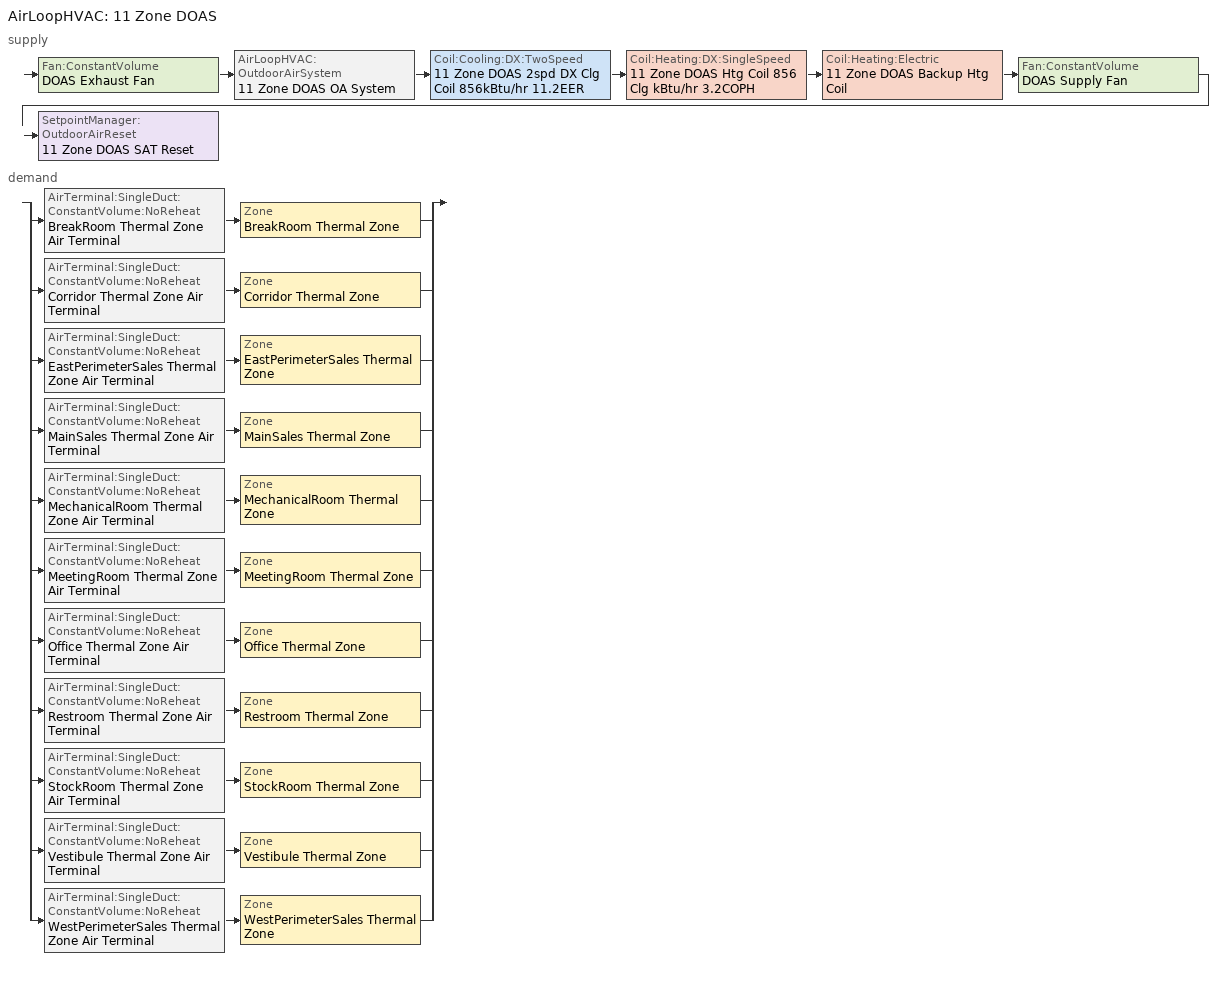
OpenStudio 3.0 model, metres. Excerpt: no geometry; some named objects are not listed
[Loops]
AirLoopHVAC '11 Zone DOAS'
 supply: Fan:ConstantVolume 'DOAS Exhaust Fan' > AirLoopHVAC:OutdoorAirSystem '11 Zone DOAS OA System' > Coil:Cooling:DX:TwoSpeed '11 Zone DOAS 2spd DX Clg Coil 856kBtu/hr 11.2EER' > Coil:Heating:DX:SingleSpeed '11 Zone DOAS Htg Coil 856 Clg kBtu/hr 3.2COPH' > Coil:Heating:Electric '11 Zone DOAS Backup Htg Coil' > Fan:ConstantVolume 'DOAS Supply Fan' > SetpointManager:OutdoorAirReset '11 Zone DOAS SAT Reset'
 demand: split
  | AirTerminal:SingleDuct:ConstantVolume:NoReheat 'BreakRoom Thermal Zone Air Terminal' > Zone 'BreakRoom Thermal Zone'
  | AirTerminal:SingleDuct:ConstantVolume:NoReheat 'Corridor Thermal Zone Air Terminal' > Zone 'Corridor Thermal Zone'
  | AirTerminal:SingleDuct:ConstantVolume:NoReheat 'EastPerimeterSales Thermal Zone Air Terminal' > Zone 'EastPerimeterSales Thermal Zone'
  | AirTerminal:SingleDuct:ConstantVolume:NoReheat 'MainSales Thermal Zone Air Terminal' > Zone 'MainSales Thermal Zone'
  | AirTerminal:SingleDuct:ConstantVolume:NoReheat 'MechanicalRoom Thermal Zone Air Terminal' > Zone 'MechanicalRoom Thermal Zone'
  | AirTerminal:SingleDuct:ConstantVolume:NoReheat 'MeetingRoom Thermal Zone Air Terminal' > Zone 'MeetingRoom Thermal Zone'
  | AirTerminal:SingleDuct:ConstantVolume:NoReheat 'Office Thermal Zone Air Terminal' > Zone 'Office Thermal Zone'
  | AirTerminal:SingleDuct:ConstantVolume:NoReheat 'Restroom Thermal Zone Air Terminal' > Zone 'Restroom Thermal Zone'
  | AirTerminal:SingleDuct:ConstantVolume:NoReheat 'StockRoom Thermal Zone Air Terminal' > Zone 'StockRoom Thermal Zone'
  | AirTerminal:SingleDuct:ConstantVolume:NoReheat 'Vestibule Thermal Zone Air Terminal' > Zone 'Vestibule Thermal Zone'
  | AirTerminal:SingleDuct:ConstantVolume:NoReheat 'WestPerimeterSales Thermal Zone Air Terminal' > Zone 'WestPerimeterSales Thermal Zone'
[Sizing:Zone] Zone Cooling Design Supply Air Temperature Input Method=SupplyAirTemperature; Zone Cooling Design Supply Air Temperature {C}=12.7778; Zone Cooling Design Supply Air Temperature Difference {deltaC}=11.11; Zone Heating Design Supply Air Temperature Input Method=SupplyAirTemperature; Zone Heating Design Supply Air Temperature {C}=40; Zone Heating Design Supply Air Temperature Difference {deltaC}=11.11; Zone Cooling Design Supply Air Humidity Ratio {kg-H2O/kg-air}=0.0085; Zone Heating Design Supply Air Humidity Ratio {kg-H2O/kg-air}=0.008; Cooling Design Air Flow Method=DesignDay; Heating Design Air Flow Method=DesignDay; Account for Dedicated Outdoor Air System=Yes; Dedicated Outdoor Air System Control Strategy=NeutralSupplyAir; Dedicated Outdoor Air Low Setpoint Temperature for Design {C}=15.5556; Dedicated Outdoor Air High Setpoint Temperature for Design {C}=21.1111
Office Thermal Zone; BreakRoom Thermal Zone; WestPerimeterSales Thermal Zone; Corridor Thermal Zone; EastPerimeterSales Thermal Zone; Vestibule Thermal Zone; StockRoom Thermal Zone; MainSales Thermal Zone; MeetingRoom Thermal Zone; Restroom Thermal Zone; MechanicalRoom Thermal Zone
[Zone equipment]
Office Thermal Zone: Office Thermal Zone Air Terminal, Office Thermal Zone VRF Terminal Unit
BreakRoom Thermal Zone: BreakRoom Thermal Zone Air Terminal, BreakRoom Thermal Zone VRF Terminal Unit
WestPerimeterSales Thermal Zone: WestPerimeterSales Thermal Zone Air Terminal, WestPerimeterSales Thermal Zone VRF Terminal Unit
Corridor Thermal Zone: Corridor Thermal Zone Air Terminal, Corridor Thermal Zone VRF Terminal Unit
EastPerimeterSales Thermal Zone: EastPerimeterSales Thermal Zone Air Terminal, EastPerimeterSales Thermal Zone VRF Terminal Unit
Vestibule Thermal Zone: Vestibule Thermal Zone Air Terminal, Vestibule Thermal Zone VRF Terminal Unit
StockRoom Thermal Zone: StockRoom Thermal Zone Air Terminal, StockRoom Thermal Zone VRF Terminal Unit
MainSales Thermal Zone: MainSales Thermal Zone Air Terminal, MainSales Thermal Zone VRF Terminal Unit
MeetingRoom Thermal Zone: MeetingRoom Thermal Zone Air Terminal, MeetingRoom Thermal Zone VRF Terminal Unit
Restroom Thermal Zone: Restroom Thermal Zone Air Terminal, Restroom Thermal Zone VRF Terminal Unit
MechanicalRoom Thermal Zone: MechanicalRoom Thermal Zone Air Terminal, MechanicalRoom Thermal Zone VRF Terminal Unit
[AirLoopHVAC]
11 Zone DOAS: Availability Schedule=11 Zone DOAS Occ Sch; Design Supply Air Flow Rate {m3/s}=AutoSize
[Sizing:System]
11 Zone DOAS: Type of Load to Size On=VentilationRequirement; Design Outdoor Air Flow Rate {m3/s}=Autosize; Central Heating Maximum System Air Flow Ratio=1; Preheat Design Temperature {C}=7; Preheat Design Humidity Ratio {kg-H2O/kg-Air}=0.008; Precool Design Temperature {C}=12.8; Precool Design Humidity Ratio {kg-H2O/kg-Air}=0.008; Central Cooling Design Supply Air Temperature {C}=15.5556; Central Heating Design Supply Air Temperature {C}=21.1111; Sizing Option=Coincident; 100% Outdoor Air in Cooling=Yes; 100% Outdoor Air in Heating=Yes; Central Cooling Design Supply Air Humidity Ratio {kg-H2O/kg-Air}=0.0085; Central Heating Design Supply Air Humidity Ratio {kg-H2O/kg-Air}=0.008; Cooling Design Air Flow Method=DesignDay; Cooling Design Air Flow Rate {m3/s}=0; Heating Design Air Flow Method=DesignDay; Heating Design Air Flow Rate {m3/s}=0; System Outdoor Air Method=ZoneSum; Zone Maximum Outdoor Air Fraction=1; Cooling Supply Air Flow Rate Per Floor Area {m3/s-m2}=0.00996765; Cooling Fraction of Autosized Cooling Supply Air Flow Rate=1; Cooling Supply Air Flow Rate Per Unit Cooling Capacity {m3/s-W}=3.94755e-05; Heating Supply Air Flow Rate Per Floor Area {m3/s-m2}=0.00996765; Heating Fraction of Autosized Heating Supply Air Flow Rate=1; Heating Fraction of Autosized Cooling Supply Air Flow Rate=1; Heating Supply Air Flow Rate Per Unit Heating Capacity {m3/s-W}=3.15882e-05; Cooling Design Capacity Method=CoolingDesignCapacity; Cooling Design Capacity {W}=autosize; Cooling Design Capacity Per Floor Area {W/m2}=234.7; Fraction of Autosized Cooling Design Capacity=1; Heating Design Capacity Method=HeatingDesignCapacity; Heating Design Capacity {W}=autosize; Heating Design Capacity Per Floor Area {W/m2}=157; Fraction of Autosized Heating Design Capacity=1; Central Cooling Capacity Control Method=OnOff
[Fan:ConstantVolume] Availability Schedule=Always On Discrete; Fan Total Efficiency=0.6084; Pressure Rise {Pa}=1018.77; Maximum Flow Rate {m3/s}=AutoSize; Motor Efficiency=0.936; Motor In Airstream Fraction=1
DOAS Supply Fan; DOAS Exhaust Fan
[Coil:Heating:Electric]
11 Zone DOAS Backup Htg Coil: Availability Schedule=Always On Discrete; Efficiency=1
[Coil:Heating:DX:SingleSpeed]
11 Zone DOAS Htg Coil 856 Clg kBtu/hr 3.2COPH: Availability Schedule=Always On Discrete; Rated Total Heating Capacity {W}=Autosize; Rated COP {W/W}=3.8039; Rated Air Flow Rate {m3/s}=Autosize; Rated Supply Fan Power Per Volume Flow Rate {W/(m3/s)}=773.3; Total Heating Capacity Function of Temperature Curve=DXHEAT-NECB2011-REF-CAPFT; Total Heating Capacity Function of Flow Fraction Curve=DXHEAT-NECB2011-REF-CAPFFLOW; Energy Input Ratio Function of Temperature Curve=DXHEAT-NECB2011-REF-EIRFT; Energy Input Ratio Function of Flow Fraction Curve=DXHEAT-NECB2011-REF-EIRFFLOW; Part Load Fraction Correlation Curve=DXHEAT-NECB2011-REF-PLFFPLR; Defrost Energy Input Ratio Function of Temperature Curve=11 Zone DOAS Htg Coil Defrost EIR Func of Temp Curve; Defrost Strategy=ReverseCycle; Defrost Control=OnDemand; Defrost Time Period Fraction=0.166667; Resistive Defrost Heater Capacity {W}=2000
[Coil:Cooling:DX:TwoSpeed]
11 Zone DOAS 2spd DX Clg Coil 856kBtu/hr 11.2EER: Availability Schedule=Always On Discrete; Rated High Speed Total Cooling Capacity {W}=Autosize; Rated High Speed Sensible Heat Ratio=Autosize; Rated High Speed COP {W/W}=3.86542; Rated High Speed Air Flow Rate {m3/s}=Autosize; Total Cooling Capacity Function of Temperature Curve=CoilClgDXQRatio_fTwbToadbSI; Total Cooling Capacity Function of Flow Fraction Curve=CoilClgDXDblQRatio_fCFMRatio; Energy Input Ratio Function of Temperature Curve=CoilClgDXEIRRatio_fTwbToadbSI; Energy Input Ratio Function of Flow Fraction Curve=CoilClgDXDblEIRRatio_fCFMRatio; Part Load Fraction Correlation Curve=CoilClgDXEIRRatio_fQFrac; Rated Low Speed Total Cooling Capacity {W}=Autosize; Rated Low Speed Sensible Heat Ratio=0.69; Rated Low Speed COP {W/W}=3.86542; Low Speed Total Cooling Capacity Function of Temperature Curve=CoilClgDXQRatio_fTwbToadbSI; Low Speed Energy Input Ratio Function of Temperature Curve=CoilClgDXEIRRatio_fTwbToadbSI; Condenser Type=AirCooled; High Speed Evaporative Condenser Effectiveness=0; High Speed Evaporative Condenser Air Flow Rate {m3/s}=Autosize; High Speed Evaporative Condenser Pump Rated Power Consumption {W}=Autosize; Low Speed Evaporative Condenser Effectiveness=0; Low Speed Evaporative Condenser Air Flow Rate {m3/s}=Autosize; Low Speed Evaporative Condenser Pump Rated Power Consumption {W}=Autosize; Basin Heater Capacity {W/K}=10; Basin Heater Setpoint Temperature {C}=2
[Controller:OutdoorAir]
11 Zone DOAS Outdoor Air Controller: Minimum Outdoor Air Flow Rate {m3/s}=0; Maximum Outdoor Air Flow Rate {m3/s}=Autosize; Economizer Control Type=DifferentialEnthalpy; Economizer Control Action Type=ModulateFlow; Lockout Type=LockoutWithHeating; Minimum Limit Type=FixedMinimum; Minimum Outdoor Air Schedule=11 Zone DOAS Occ Sch; Minimum Fraction of Outdoor Air Schedule=Always On Discrete; Controller Mechanical Ventilation=11 Zone DOAS Mechanical Ventilation Controller; High Humidity Control=No; Heat Recovery Bypass Control Type=BypassWhenWithinEconomizerLimits
[Controller:MechanicalVentilation]
11 Zone DOAS Mechanical Ventilation Controller: Availability Schedule=Always On Discrete; Demand Controlled Ventilation=Yes; System Outdoor Air Method=ZoneSum
[AirLoopHVAC:OutdoorAirSystem]
11 Zone DOAS OA System: Controller=11 Zone DOAS Outdoor Air Controller
[SetpointManager:OutdoorAirReset]
11 Zone DOAS SAT Reset: Control Variable=Temperature; Setpoint at Outdoor Low Temperature {C}=21.1111; Outdoor Low Temperature {C}=12.7778; Setpoint at Outdoor High Temperature {C}=15.5556; Outdoor High Temperature {C}=21.1111; Setpoint Node or NodeList=11 Zone DOAS Supply Outlet Node
[AirTerminal:SingleDuct:ConstantVolume:NoReheat] Availability Schedule=Always On Discrete; Maximum Air Flow Rate {m3/s}=AutoSize
BreakRoom Thermal Zone Air Terminal; Corridor Thermal Zone Air Terminal; EastPerimeterSales Thermal Zone Air Terminal; MainSales Thermal Zone Air Terminal; MechanicalRoom Thermal Zone Air Terminal; MeetingRoom Thermal Zone Air Terminal; Office Thermal Zone Air Terminal; Restroom Thermal Zone Air Terminal; StockRoom Thermal Zone Air Terminal; Vestibule Thermal Zone Air Terminal; WestPerimeterSales Thermal Zone Air Terminal
[AirConditioner:VariableRefrigerantFlow]
11 Zone VRF System: Availability Schedule=Always On Discrete; Gross Rated Total Cooling Capacity {W}=autosize; Gross Rated Cooling COP {W/W}=4.287; Minimum Outdoor Temperature in Cooling Mode {C}=-15; Maximum Outdoor Temperature in Cooling Mode {C}=50; Cooling Capacity Ratio Modifier Function of Low Temperature Curve=vrf_cool_cap_f_of_low_temp; Cooling Capacity Ratio Boundary Curve=vrf_cool_cap_ratio_boundary; Cooling Capacity Ratio Modifier Function of High Temperature Curve=vrf_cool_cap_f_of_high_temp; Cooling Energy Input Ratio Modifier Function of Low Temperature Curve=vrf_cool_eir_f_of_low_temp; Cooling Energy Input Ratio Boundary Curve=vrf_cool_eir_ratio_boundary; Cooling Energy Input Ratio Modifier Function of High Temperature Curve=vrf_cool_eir_f_of_high_temp; Cooling Energy Input Ratio Modifier Function of Low Part-Load Ratio Curve=vrf_cool_eir_f_of_low_temp 1; Cooling Energy Input Ratio Modifier Function of High Part-Load Ratio Curve=vrf_cooling_eir_high_plr; Cooling Combination Ratio Correction Factor Curve=vrf_cooling_comb_ratio; Cooling Part-Load Fraction Correlation Curve=vrf_cooling_cplffplr; Gross Rated Heating Capacity {W}=autosize; Rated Heating Capacity Sizing Ratio {W/W}=1; Rated Heating COP {W/W}=4.147; Minimum Outdoor Temperature in Heating Mode {C}=-25; Maximum Outdoor Temperature in Heating Mode {C}=16.1; Heating Capacity Ratio Modifier Function of Low Temperature Curve=vrf_heat_cap_f_of_low_temp; Heating Capacity Ratio Boundary Curve=vrf_heat_cap_ratio_boundary; Heating Capacity Ratio Modifier Function of High Temperature Curve=vrf_heat_cap_f_of_high_temp; Heating Energy Input Ratio Modifier Function of Low Temperature Curve=vrf_heat_eir_f_of_low_temp; Heating Energy Input Ratio Boundary Curve=vrf_heat_eir_boundary; Heating Energy Input Ratio Modifier Function of High Temperature Curve=vrf_heat_eir_f_of_high_temp; Heating Performance Curve Outdoor Temperature Type=WetBulbTemperature; Heating Energy Input Ratio Modifier Function of Low Part-Load Ratio Curve=vrf_heating_eir_low_plr; Heating Energy Input Ratio Modifier Function of High Part-Load Ratio Curve=vrf_heating_eir_hi_plr; Heating Combination Ratio Correction Factor Curve=vrf_heating_comb_ratio; Heating Part-Load Fraction Correlation Curve=vrf_heating_cplffplr; Minimum Heat Pump Part-Load Ratio=0.25; Zone Name for Master Thermostat Location=BreakRoom Thermal Zone; Master Thermostat Priority Control Type=LoadPriority; Heat Pump Waste Heat Recovery=Yes; Equivalent Piping Length used for Piping Correction Factor in Cooling Mode {m}=30.48; Vertical Height used for Piping Correction Factor {m}=10.668; Piping Correction Factor for Length in Cooling Mode Curve=Air Conditioner Variable Refrigerant Flow 1 CoolingLengthCorrectionFactor; Piping Correction Factor for Height in Cooling Mode Coefficient {1/m}=-0.000386; Equivalent Piping Length used for Piping Correction Factor in Heating Mode {m}=30.48; Piping Correction Factor for Height in Heating Mode Coefficient {1/m}=0; Crankcase Heater Power per Compressor {W}=15; Number of Compressors=3; Ratio of Compressor Size to Total Compressor Capacity {W/W}=0.33; Maximum Outdoor Dry-bulb Temperature for Crankcase Heater {C}=7; Defrost Strategy=ReverseCycle; Defrost Control=OnDemand; Defrost Energy Input Ratio Modifier Function of Temperature Curve=vrf_defrost_eir_f_of_temp; Defrost Time Period Fraction=0.058333; Resistive Defrost Heater Capacity {W}=1e-07; Maximum Outdoor Dry-bulb Temperature for Defrost Operation {C}=7; Water Condenser Volume Flow Rate {m3/s}=autosize; Evaporative Condenser Effectiveness=0.9; Evaporative Condenser Air Flow Rate {m3/s}=autosize; Evaporative Condenser Pump Rated Power Consumption {W}=autosize; Basin Heater Capacity {W/K}=0; Basin Heater Setpoint Temperature {C}=2; Fuel Type=Electricity; Minimum Outdoor Temperature in Heat Recovery Mode {C}=-10; Maximum Outdoor Temperature in Heat Recovery Mode {C}=27.2; Initial Heat Recovery Cooling Capacity Fraction {W/W}=0.5; Heat Recovery Cooling Capacity Time Constant {hr}=0.083; Initial Heat Recovery Cooling Energy Fraction {W/W}=1; Heat Recovery Cooling Energy Time Constant {hr}=0; Initial Heat Recovery Heating Capacity Fraction {W/W}=0.5; Heat Recovery Heating Capacity Time Constant {hr}=0.083; Initial Heat Recovery Heating Energy Fraction {W/W}=0.5; Heat Recovery Heating Energy Time Constant {hr}=0
[ZoneHVAC:TerminalUnit:VariableRefrigerantFlow] Terminal Unit Availability schedule=Always On Discrete; Supply Air Flow Rate During Cooling Operation {m3/s}=autosize; Supply Air Flow Rate When No Cooling is Needed {m3/s}=autosize; Supply Air Flow Rate During Heating Operation {m3/s}=autosize; Supply Air Flow Rate When No Heating is Needed {m3/s}=autosize; Outdoor Air Flow Rate During Cooling Operation {m3/s}=autosize; Outdoor Air Flow Rate During Heating Operation {m3/s}=autosize; Outdoor Air Flow Rate When No Cooling or Heating is Needed {m3/s}=autosize; Supply Air Fan Operating Mode Schedule=Always Off Discrete; Zone Terminal Unit On Parasitic Electric Energy Use {W}=30; Zone Terminal Unit Off Parasitic Electric Energy Use {W}=20; Rated Total Heating Capacity Sizing Ratio {W/W}=1; Maximum Supply Air Temperature from Supplemental Heater {C}=Autosize; Maximum Outdoor Dry-Bulb Temperature for Supplemental Heater Operation {C}=21
Name | Supply Air Fan | Cooling Coil | Heating Coil
BreakRoom Thermal Zone VRF Terminal Unit | BreakRoom Thermal Zone VRF Unit Cycling Fan | Zone HVAC Terminal Unit Variable Refrigerant Flow 1 Cooling Coil | Zone HVAC Terminal Unit Variable Refrigerant Flow 1 Heating Coil
Corridor Thermal Zone VRF Terminal Unit | Corridor Thermal Zone VRF Unit Cycling Fan | Zone HVAC Terminal Unit Variable Refrigerant Flow 1 Cooling Coil 1 | Zone HVAC Terminal Unit Variable Refrigerant Flow 1 Heating Coil 1
EastPerimeterSales Thermal Zone VRF Terminal Unit | EastPerimeterSales Thermal Zone VRF Unit Cycling Fan | Zone HVAC Terminal Unit Variable Refrigerant Flow 1 Cooling Coil 2 | Zone HVAC Terminal Unit Variable Refrigerant Flow 1 Heating Coil 2
MainSales Thermal Zone VRF Terminal Unit | MainSales Thermal Zone VRF Unit Cycling Fan | Zone HVAC Terminal Unit Variable Refrigerant Flow 1 Cooling Coil 3 | Zone HVAC Terminal Unit Variable Refrigerant Flow 1 Heating Coil 3
MechanicalRoom Thermal Zone VRF Terminal Unit | MechanicalRoom Thermal Zone VRF Unit Cycling Fan | Zone HVAC Terminal Unit Variable Refrigerant Flow 1 Cooling Coil 4 | Zone HVAC Terminal Unit Variable Refrigerant Flow 1 Heating Coil 4
MeetingRoom Thermal Zone VRF Terminal Unit | MeetingRoom Thermal Zone VRF Unit Cycling Fan | Zone HVAC Terminal Unit Variable Refrigerant Flow 1 Cooling Coil 5 | Zone HVAC Terminal Unit Variable Refrigerant Flow 1 Heating Coil 5
Office Thermal Zone VRF Terminal Unit | Office Thermal Zone VRF Unit Cycling Fan | Zone HVAC Terminal Unit Variable Refrigerant Flow 1 Cooling Coil 6 | Zone HVAC Terminal Unit Variable Refrigerant Flow 1 Heating Coil 6
Restroom Thermal Zone VRF Terminal Unit | Restroom Thermal Zone VRF Unit Cycling Fan | Zone HVAC Terminal Unit Variable Refrigerant Flow 1 Cooling Coil 7 | Zone HVAC Terminal Unit Variable Refrigerant Flow 1 Heating Coil 7
StockRoom Thermal Zone VRF Terminal Unit | StockRoom Thermal Zone VRF Unit Cycling Fan | Zone HVAC Terminal Unit Variable Refrigerant Flow 1 Cooling Coil 8 | Zone HVAC Terminal Unit Variable Refrigerant Flow 1 Heating Coil 8
Vestibule Thermal Zone VRF Terminal Unit | Vestibule Thermal Zone VRF Unit Cycling Fan | Zone HVAC Terminal Unit Variable Refrigerant Flow 1 Cooling Coil 9 | Zone HVAC Terminal Unit Variable Refrigerant Flow 1 Heating Coil 9
WestPerimeterSales Thermal Zone VRF Terminal Unit | WestPerimeterSales Thermal Zone VRF Unit Cycling Fan | Zone HVAC Terminal Unit Variable Refrigerant Flow 1 Cooling Coil 10 | Zone HVAC Terminal Unit Variable Refrigerant Flow 1 Heating Coil 10
[Coil:Cooling:DX:VariableRefrigerantFlow] Availability Schedule=Always On Discrete; Rated Total Cooling Capacity {W}=autosize; Rated Sensible Heat Ratio=autosize; Rated Air Flow Rate {m3/s}=autosize
Name | Cooling Capacity Ratio Modifier Function of Temperature Curve | Cooling Capacity Modifier Curve Function of Flow Fraction
Zone HVAC Terminal Unit Variable Refrigerant Flow 1 Cooling Coil | VRFTUCoolCapFT | VRFACCoolCapFFF
Zone HVAC Terminal Unit Variable Refrigerant Flow 1 Cooling Coil 1 | VRFTUCoolCapFT 1 | VRFACCoolCapFFF 1
Zone HVAC Terminal Unit Variable Refrigerant Flow 1 Cooling Coil 2 | VRFTUCoolCapFT 2 | VRFACCoolCapFFF 2
Zone HVAC Terminal Unit Variable Refrigerant Flow 1 Cooling Coil 3 | VRFTUCoolCapFT 3 | VRFACCoolCapFFF 3
Zone HVAC Terminal Unit Variable Refrigerant Flow 1 Cooling Coil 4 | VRFTUCoolCapFT 4 | VRFACCoolCapFFF 4
Zone HVAC Terminal Unit Variable Refrigerant Flow 1 Cooling Coil 5 | VRFTUCoolCapFT 5 | VRFACCoolCapFFF 5
Zone HVAC Terminal Unit Variable Refrigerant Flow 1 Cooling Coil 6 | VRFTUCoolCapFT 6 | VRFACCoolCapFFF 6
Zone HVAC Terminal Unit Variable Refrigerant Flow 1 Cooling Coil 7 | VRFTUCoolCapFT 7 | VRFACCoolCapFFF 7
Zone HVAC Terminal Unit Variable Refrigerant Flow 1 Cooling Coil 8 | VRFTUCoolCapFT 8 | VRFACCoolCapFFF 8
Zone HVAC Terminal Unit Variable Refrigerant Flow 1 Cooling Coil 9 | VRFTUCoolCapFT 9 | VRFACCoolCapFFF 9
Zone HVAC Terminal Unit Variable Refrigerant Flow 1 Cooling Coil 10 | VRFTUCoolCapFT 10 | VRFACCoolCapFFF 10
[Coil:Heating:DX:VariableRefrigerantFlow] Availability Schedule=Always On Discrete; Rated Total Heating Capacity {W}=autosize; Rated Air Flow Rate {m3/s}=autosize
Name | Heating Capacity Ratio Modifier Function of Temperature Curve | Heating Capacity Modifier Function of Flow Fraction Curve
Zone HVAC Terminal Unit Variable Refrigerant Flow 1 Heating Coil | Coil Heating DX Variable Refrigerant Flow 1 VRFTUHeatCAPFT | Coil Heating DX Variable Refrigerant Flow 1 VRFACCoolCapFFF
Zone HVAC Terminal Unit Variable Refrigerant Flow 1 Heating Coil 1 | Coil Heating DX Variable Refrigerant Flow 1 VRFTUHeatCAPFT 1 | Coil Heating DX Variable Refrigerant Flow 1 VRFACCoolCapFFF 1
Zone HVAC Terminal Unit Variable Refrigerant Flow 1 Heating Coil 2 | Coil Heating DX Variable Refrigerant Flow 1 VRFTUHeatCAPFT 2 | Coil Heating DX Variable Refrigerant Flow 1 VRFACCoolCapFFF 2
Zone HVAC Terminal Unit Variable Refrigerant Flow 1 Heating Coil 3 | Coil Heating DX Variable Refrigerant Flow 1 VRFTUHeatCAPFT 3 | Coil Heating DX Variable Refrigerant Flow 1 VRFACCoolCapFFF 3
Zone HVAC Terminal Unit Variable Refrigerant Flow 1 Heating Coil 4 | Coil Heating DX Variable Refrigerant Flow 1 VRFTUHeatCAPFT 4 | Coil Heating DX Variable Refrigerant Flow 1 VRFACCoolCapFFF 4
Zone HVAC Terminal Unit Variable Refrigerant Flow 1 Heating Coil 5 | Coil Heating DX Variable Refrigerant Flow 1 VRFTUHeatCAPFT 5 | Coil Heating DX Variable Refrigerant Flow 1 VRFACCoolCapFFF 5
Zone HVAC Terminal Unit Variable Refrigerant Flow 1 Heating Coil 6 | Coil Heating DX Variable Refrigerant Flow 1 VRFTUHeatCAPFT 6 | Coil Heating DX Variable Refrigerant Flow 1 VRFACCoolCapFFF 6
Zone HVAC Terminal Unit Variable Refrigerant Flow 1 Heating Coil 7 | Coil Heating DX Variable Refrigerant Flow 1 VRFTUHeatCAPFT 7 | Coil Heating DX Variable Refrigerant Flow 1 VRFACCoolCapFFF 7
Zone HVAC Terminal Unit Variable Refrigerant Flow 1 Heating Coil 8 | Coil Heating DX Variable Refrigerant Flow 1 VRFTUHeatCAPFT 8 | Coil Heating DX Variable Refrigerant Flow 1 VRFACCoolCapFFF 8
Zone HVAC Terminal Unit Variable Refrigerant Flow 1 Heating Coil 9 | Coil Heating DX Variable Refrigerant Flow 1 VRFTUHeatCAPFT 9 | Coil Heating DX Variable Refrigerant Flow 1 VRFACCoolCapFFF 9
Zone HVAC Terminal Unit Variable Refrigerant Flow 1 Heating Coil 10 | Coil Heating DX Variable Refrigerant Flow 1 VRFTUHeatCAPFT 10 | Coil Heating DX Variable Refrigerant Flow 1 VRFACCoolCapFFF 10
[Fan:OnOff] Availability Schedule=Always On Discrete; Fan Total Efficiency=0.385; Pressure Rise {Pa}=530.303; Maximum Flow Rate {m3/s}=autosize; Motor Efficiency=0.7; Motor In Airstream Fraction=1
Name | Fan Power Ratio Function of Speed Ratio Curve | Fan Efficiency Ratio Function of Speed Ratio Curve
BreakRoom Thermal Zone VRF Unit Cycling Fan | Fan On Off Power Curve | Fan On Off Efficiency Curve
Corridor Thermal Zone VRF Unit Cycling Fan | Fan On Off Power Curve 1 | Fan On Off Efficiency Curve 1
EastPerimeterSales Thermal Zone VRF Unit Cycling Fan | Fan On Off Power Curve 2 | Fan On Off Efficiency Curve 2
MainSales Thermal Zone VRF Unit Cycling Fan | Fan On Off Power Curve 3 | Fan On Off Efficiency Curve 3
MechanicalRoom Thermal Zone VRF Unit Cycling Fan | Fan On Off Power Curve 4 | Fan On Off Efficiency Curve 4
MeetingRoom Thermal Zone VRF Unit Cycling Fan | Fan On Off Power Curve 5 | Fan On Off Efficiency Curve 5
Office Thermal Zone VRF Unit Cycling Fan | Fan On Off Power Curve 6 | Fan On Off Efficiency Curve 6
Restroom Thermal Zone VRF Unit Cycling Fan | Fan On Off Power Curve 7 | Fan On Off Efficiency Curve 7
StockRoom Thermal Zone VRF Unit Cycling Fan | Fan On Off Power Curve 8 | Fan On Off Efficiency Curve 8
Vestibule Thermal Zone VRF Unit Cycling Fan | Fan On Off Power Curve 9 | Fan On Off Efficiency Curve 9
WestPerimeterSales Thermal Zone VRF Unit Cycling Fan | Fan On Off Power Curve 10 | Fan On Off Efficiency Curve 10
[Generator:Photovoltaic]
Name | Surface | Module Performance
Generator Photovoltaic 1 | PV - Office_Roof | Photovoltaic Performance Simple 1
Generator Photovoltaic 2 | PV - BreakRoom_Roof | Photovoltaic Performance Simple 2
Generator Photovoltaic 3 | PV - WestPerimeterSales_Roof | Photovoltaic Performance Simple 3
Generator Photovoltaic 4 | PV - MainSales_Roof | Photovoltaic Performance Simple 4
Generator Photovoltaic 5 | PV - Vestibule_Roof | Photovoltaic Performance Simple 5
Generator Photovoltaic 6 | PV - Corridor_Roof | Photovoltaic Performance Simple 6
Generator Photovoltaic 7 | PV - EastPerimeterSales_Roof | Photovoltaic Performance Simple 7
Generator Photovoltaic 8 | PV - MeetingRoom_Roof | Photovoltaic Performance Simple 8
Generator Photovoltaic 9 | PV - StockRoom_Roof | Photovoltaic Performance Simple 9
Generator Photovoltaic 10 | PV - Restroom_Roof | Photovoltaic Performance Simple 10
Generator Photovoltaic 11 | PV - MechanicalRoom_Roof | Photovoltaic Performance Simple 11
[Schedule:Constant]
Name | Value
Always On Discrete | 1
Always Off Discrete | 0
[Schedule:Ruleset]
11 Zone DOAS Occ Sch: Default Day Schedule=11 Zone DOAS Occ Sch Default; Summer Design Day Schedule=11 Zone DOAS Occ Sch Summer Design Day; Winter Design Day Schedule=11 Zone DOAS Occ Sch Winter Design Day
[Schedule:Day]
11 Zone DOAS Occ Sch Default: 7, 0, 0, 21, 0, 1, 24, 0, 0
11 Zone DOAS Occ Sch Winter Design Day; 11 Zone DOAS Occ Sch Summer Design Day: 24, 0, 1
11 Zone DOAS Occ Sch Saturday: 7, 0, 0, 22, 0, 1, 24, 0, 0
11 Zone DOAS Occ Sch Sunday: 9, 0, 0, 19, 0, 1, 24, 0, 0
[Schedule:Rule] Schedule Ruleset=11 Zone DOAS Occ Sch; Date Specification Type=DateRange; Start Month=1; Start Day=1; End Month=12; End Day=31
Name | Rule Order | Day Schedule | Apply Saturday | Apply Sunday
11 Zone DOAS Occ Sch Saturday Rule | 1 | 11 Zone DOAS Occ Sch Saturday | Yes
11 Zone DOAS Occ Sch Sunday Rule | 0 | 11 Zone DOAS Occ Sch Sunday |  | Yes
[Curve:Cubic]
Name | Coefficient1 Constant | Coefficient2 x | Coefficient3 x**2 | Coefficient4 x**3 | Minimum Value of x | Maximum Value of x | Minimum Curve Output | Maximum Curve Output
vrf_cool_cap_ratio_boundary | 25.73 | -0.0315004 | -0.014166 | 0 | 11 | 30
vrf_cool_eir_ratio_boundary | 25.7347 | -0.0315004 | -0.014166 | 0 | 15 | 24
vrf_cool_eir_f_of_low_temp 1 | 0.0734992 | 0.334783 | 0.591613 | 0 | 0.25 | 1 | 0 | 1
vrf_cooling_eir_high_plr; vrf_heating_eir_hi_plr | 1 | 0 | 0 | 0 | 1 | 1.5
vrf_cooling_comb_ratio | 0.24034 | -0.21873 | 1.97941 | -1.02636 | 0.5 | 2 | 0.5 | 1.056
vrf_cooling_cplffplr; vrf_heating_cplffplr | 0.85 | 0.15 | 0 | 0 | 1 | 1
vrf_heat_cap_ratio_boundary; vrf_heat_eir_boundary | 58.577 | -3.0255 | 0.0193 | 0 | 15 | 23.9
vrf_heating_eir_low_plr | 0.0724907 | 0.65819 | 0.26926 | 0 | 0.25 | 1 | 0 | 1
vrf_heating_comb_ratio | 0.62115 | -1.55798 | 3.36817 | -1.4224 | 0.5 | 2 | 0.5 | 1.155
Fan On Off Efficiency Curve; Fan On Off Efficiency Curve 1; Fan On Off Efficiency Curve 2; Fan On Off Efficiency Curve 3; Fan On Off Efficiency Curve 4; Fan On Off Efficiency Curve 5; Fan On Off Efficiency Curve 6; Fan On Off Efficiency Curve 7; Fan On Off Efficiency Curve 8; Fan On Off Efficiency Curve 9; Fan On Off Efficiency Curve 10 | 1 | 0 | 0 | 0 | 0 | 1
DXHEAT-NECB2011-REF-CAPFT | 0.729 | 0.0319 | 0.000136 | -8.75e-06 | -20 | 20
DXHEAT-NECB2011-REF-CAPFFLOW | 0.84 | 0.16 | 0 | 0 | 0.5 | 1.5
DXHEAT-NECB2011-REF-EIRFT | 1.2183 | -0.03612 | 0.00142 | -2.68e-05 | -20 | 20
DXHEAT-NECB2011-REF-PLFFPLR | 0.3696 | 2.3362 | -2.9577 | 1.2596 | 0.7 | 1
CoilClgDXDblQRatio_fCFMRatio | 0.472786 | 1.243342 | -1.03871 | 0.322578 | -100 | 100
CoilClgDXDblEIRRatio_fCFMRatio | 1.007948 | 0.345441 | -0.692289 | 0.338899 | 0 | 1
CoilClgDXEIRRatio_fQFrac | 0 | 5.1091 | -8.5515 | 4.4744 | 0.7 | 1
[Curve:Quadratic]
Name | Coefficient1 Constant | Coefficient2 x | Coefficient3 x**2 | Minimum Value of x | Maximum Value of x
VRFACCoolCapFFF; Coil Heating DX Variable Refrigerant Flow 1 VRFACCoolCapFFF; VRFACCoolCapFFF 1; Coil Heating DX Variable Refrigerant Flow 1 VRFACCoolCapFFF 1; VRFACCoolCapFFF 2; Coil Heating DX Variable Refrigerant Flow 1 VRFACCoolCapFFF 2; VRFACCoolCapFFF 3; Coil Heating DX Variable Refrigerant Flow 1 VRFACCoolCapFFF 3; VRFACCoolCapFFF 4; Coil Heating DX Variable Refrigerant Flow 1 VRFACCoolCapFFF 4; VRFACCoolCapFFF 5; Coil Heating DX Variable Refrigerant Flow 1 VRFACCoolCapFFF 5; VRFACCoolCapFFF 6; Coil Heating DX Variable Refrigerant Flow 1 VRFACCoolCapFFF 6; VRFACCoolCapFFF 7; Coil Heating DX Variable Refrigerant Flow 1 VRFACCoolCapFFF 7; VRFACCoolCapFFF 8; Coil Heating DX Variable Refrigerant Flow 1 VRFACCoolCapFFF 8; VRFACCoolCapFFF 9; Coil Heating DX Variable Refrigerant Flow 1 VRFACCoolCapFFF 9; VRFACCoolCapFFF 10; Coil Heating DX Variable Refrigerant Flow 1 VRFACCoolCapFFF 10 | 0.8 | 0.2 | 0 | 0.5 | 1.5
DXHEAT-NECB2011-REF-EIRFFLOW | 1.3824 | -0.4336 | 0.0512 | 0 | 1
[Curve:Biquadratic]
Name | Coefficient1 Constant | Coefficient2 x | Coefficient3 x**2 | Coefficient4 y | Coefficient5 y**2 | Coefficient6 x*y | Minimum Value of x | Maximum Value of x | Minimum Value of y | Maximum Value of y | Minimum Curve Output | Maximum Curve Output
11 Zone DOAS Htg Coil Defrost EIR Func of Temp Curve | 0.297145 | 0.0430933 | -0.000748766 | 0.00597727 | 0.000482112 | -0.000956448 | 12.77778 | 23.88889 | 21.11111 | 46.11111
Air Conditioner Variable Refrigerant Flow 1 CoolingLengthCorrectionFactor | 2.03882 | -0.00242606 | 3.5512e-06 | -1.68581 | 0.668703 | -4.5706e-05 | 7.62 | 182.88 | 0.8 | 1.5
vrf_cool_cap_f_of_low_temp | -1.69653 | 0.207248 | -0.00343146 | 0.0163816 | -6.73872e-05 | -0.000849848 | 13.9 | 23.9 | -5 | 43.3 | 0.59 | 1.33
vrf_cool_cap_f_of_high_temp | 0.686736 | 0.0207631 | 0.0005447 | -0.0016218 | -4.259e-07 | -0.0003392 | 15 | 24 | 16 | 43
vrf_cool_eir_f_of_low_temp | -1.61908 | 0.185965 | -0.0038961 | -0.00901995 | 0.0003034 | 0.000476049 | 13.9 | 23.9 | -5 | 43.3 | 0.27 | 1.15
vrf_cool_eir_f_of_high_temp | -1.43951 | 0.161985 | -0.00349118 | 0.0269443 | 0.000134616 | -0.000671494 | 15 | 23.9 | 16.8 | 43.3
vrf_heat_cap_f_of_low_temp | 0.98322 | 0.0157168 | -0.000835032 | 0.0522939 | -0.000531556 | -0.00190606 | 16.1 | 23.9 | -25 | 13.3 | 0.515152 | 1.2
vrf_heat_cap_f_of_high_temp | 2.58599 | -0.0953227 | 0.000955329 | 0 | 0 | 0 | 21.1 | 27.2 | -944 | 15
vrf_heat_eir_f_of_low_temp | 0.75683 | 0.04575 | -0.00136357 | 0.0554885 | -0.00120701 | -0.00303329 | 16.1 | 23.9 | -25 | 13.3 | 0.7 | 1.184
vrf_heat_eir_f_of_high_temp | 1.38857 | -0.0229771 | 0.000537274 | -0.0273937 | 0.000403043 | -5.9786e-05 | 21.1 | 27.2 | 0 | 1
vrf_defrost_eir_f_of_temp | -1.61908 | 0.185965 | -0.0038961 | -0.00901995 | 0.0003034 | 0.000476049 | 13.9 | 23.9 | -5 | 50 | 0.27 | 1.155
VRFTUCoolCapFT; VRFTUCoolCapFT 1; VRFTUCoolCapFT 2; VRFTUCoolCapFT 3; VRFTUCoolCapFT 4; VRFTUCoolCapFT 5; VRFTUCoolCapFT 6; VRFTUCoolCapFT 7; VRFTUCoolCapFT 8; VRFTUCoolCapFT 9; VRFTUCoolCapFT 10 | 0.0585884 | 0.0587397 | -0.000210275 | 0.010937 | -0.000121955 | -0.000524662 | 15 | 23.89 | 20 | 43.33 | 0.8083 | 1.2583
Coil Heating DX Variable Refrigerant Flow 1 VRFTUHeatCAPFT; Coil Heating DX Variable Refrigerant Flow 1 VRFTUHeatCAPFT 1; Coil Heating DX Variable Refrigerant Flow 1 VRFTUHeatCAPFT 2; Coil Heating DX Variable Refrigerant Flow 1 VRFTUHeatCAPFT 3; Coil Heating DX Variable Refrigerant Flow 1 VRFTUHeatCAPFT 4; Coil Heating DX Variable Refrigerant Flow 1 VRFTUHeatCAPFT 5; Coil Heating DX Variable Refrigerant Flow 1 VRFTUHeatCAPFT 6; Coil Heating DX Variable Refrigerant Flow 1 VRFTUHeatCAPFT 7; Coil Heating DX Variable Refrigerant Flow 1 VRFTUHeatCAPFT 8; Coil Heating DX Variable Refrigerant Flow 1 VRFTUHeatCAPFT 9; Coil Heating DX Variable Refrigerant Flow 1 VRFTUHeatCAPFT 10 | 0.375444 | 0.0668191 | -0.00194171 | 0.0442618 | -0.000400958 | -0.00148198 | 21.11 | 27.22 | -15 | 18.33 | 0.6074 | 1
CoilClgDXQRatio_fTwbToadbSI | 0.86779 | 0.014245 | 0.000554 | -0.007569 | 3.2e-05 | -0.000191 | 13.89 | 25 | 23.89 | 46.11 | 0.77 | 1.29
CoilClgDXEIRRatio_fTwbToadbSI | 0.116709 | 0.028458 | -0.000411 | 0.021422 | 0.000162 | -0.00068 | 13.89 | 25 | 23.89 | 46.11 | 0.77 | 1.33
[Curve:Exponent] Coefficient1 Constant=1; Coefficient2 Constant=0; Coefficient3 Constant=0; Minimum Value of x=0; Maximum Value of x=1
Fan On Off Power Curve; Fan On Off Power Curve 1; Fan On Off Power Curve 2; Fan On Off Power Curve 3; Fan On Off Power Curve 4; Fan On Off Power Curve 5; Fan On Off Power Curve 6; Fan On Off Power Curve 7; Fan On Off Power Curve 8; Fan On Off Power Curve 9; Fan On Off Power Curve 10
